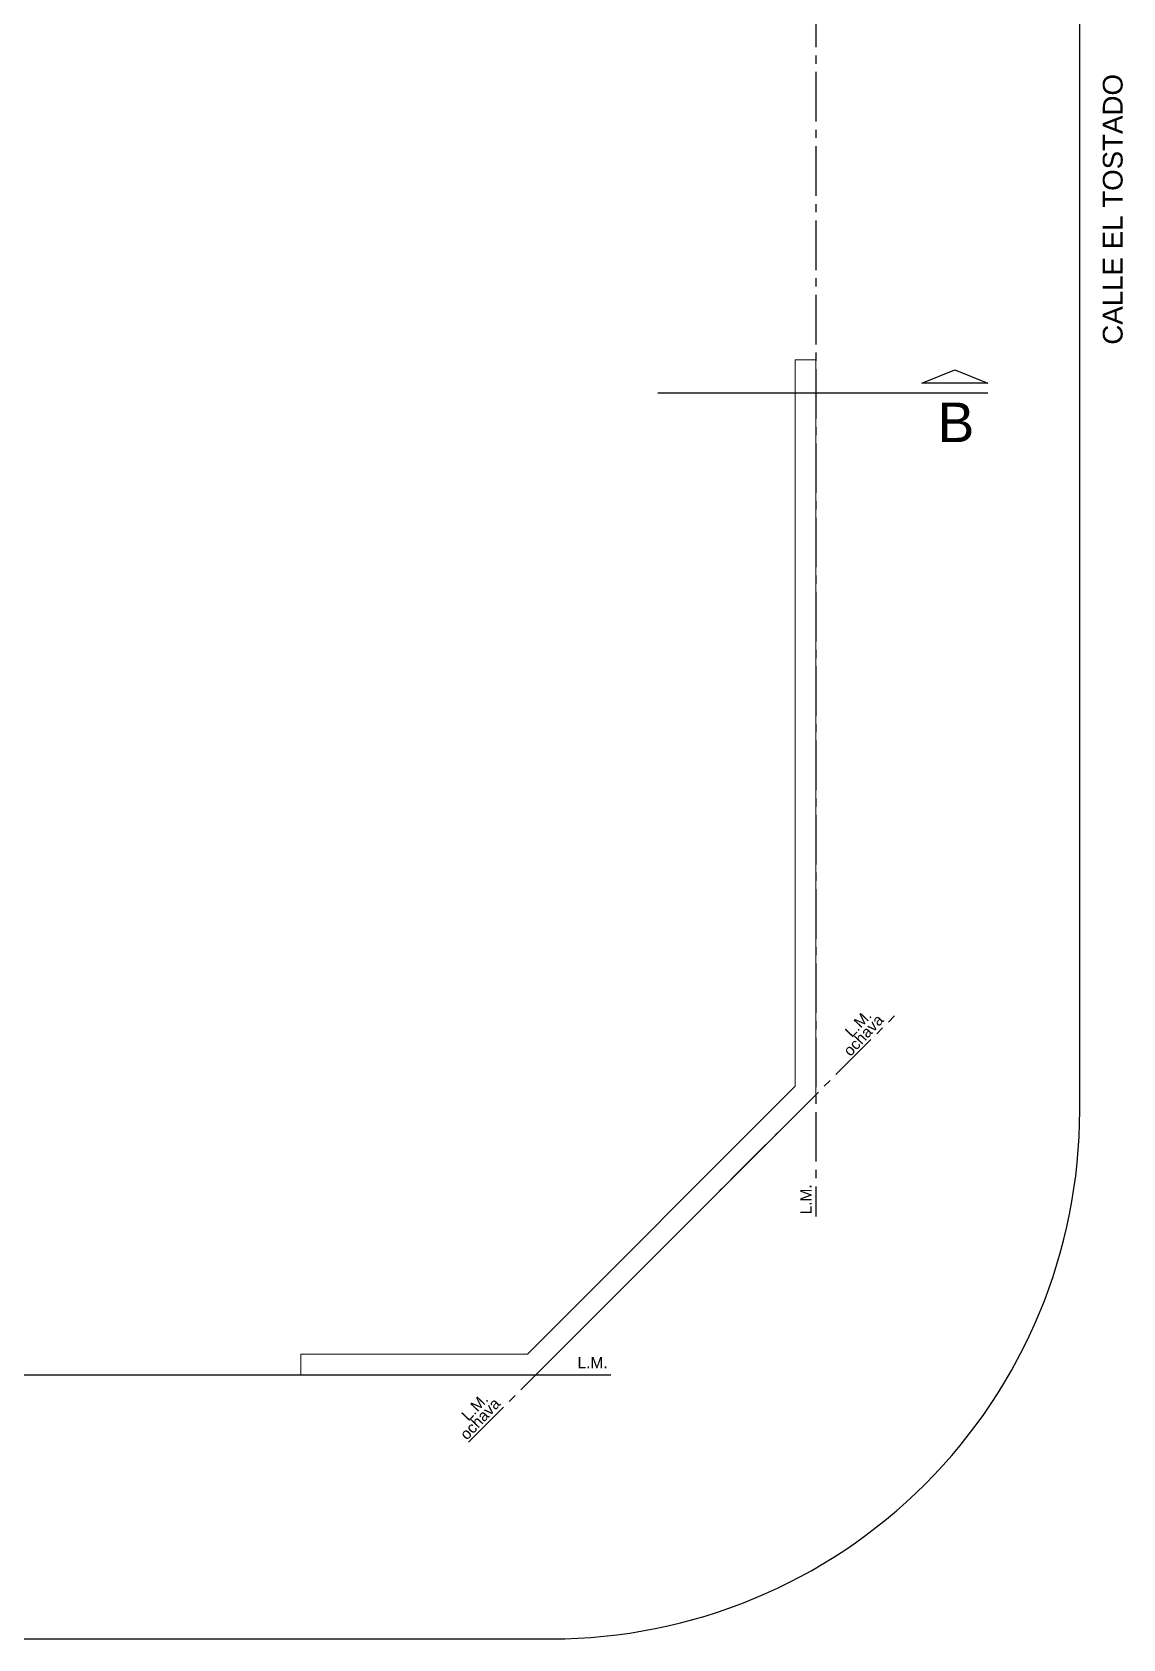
# Model space of a CAD drawing. Header units: inches. Extents: x -309 to 190, y -1585 to -1350.
# Drawn here: x -180.61 to -164.08, y -1583.41 to -1559.08 of the extents above; entities that cross this region are included whole.
import ezdxf
from ezdxf.enums import TextEntityAlignment as Align

# ---------------------------------------------------------------- set-up
doc = ezdxf.new("R2010")
doc.units = ezdxf.units.IN
doc.header["$MEASUREMENT"] = 0
doc.linetypes.add('CENTER2', pattern=[1.125, 0.75, -0.125, 0.125, -0.125])
doc.linetypes.add('HIDDEN', pattern=[0.375, 0.25, -0.125])
for name, color, linetype in [('02', 9, 'CONTINUOUS'), ('CARPI', 9, 'CONTINUOUS'), ('lm', 9, 'HIDDEN'), ('referencias', 9, 'CONTINUOUS'), ('REVOQUE', 9, 'CONTINUOUS'), ('TEXT-MUROS', 9, 'CONTINUOUS'), ('TEXTVENT', 9, 'CONTINUOUS')]:
    doc.layers.add(name, color=color, linetype=linetype)
doc.styles.add('ARIAL', font='arial.ttf', dxfattribs={"height": 0.225})
doc.styles.get("Standard").update_dxf_attribs({"font": 'arial.ttf'})

msp = doc.modelspace()

# ---------------------------------------------------------------- linework, layer by layer
at = {"layer": 'CARPI'}
msp.add_lwpolyline([(-272.732, -1575.408, 0.414214), (-264.732, -1583.408), (-172.732, -1583.408, 0.414214), (-164.732, -1575.408), (-164.732, -1550.482, 0.330583), (-171.837, -1540.91), (-202.518, -1531.631, 0.073558), (-204.834, -1531.288), (-264.732, -1531.288, 0.414214), (-272.732, -1539.288)], format="xyb", close=True, dxfattribs=at)
at = {"layer": 'lm', "linetype": 'CENTER2'}
for p, q in [((-168.732, -1548.431), (-168.732, -1577.014)), ((-173.995, -1580.432), (-167.538, -1573.975))]:
    msp.add_line(p, q, dxfattribs=at)
at = {"layer": 'referencias', "linetype": 'Continuous', "lineweight": 5}
msp.add_lwpolyline([(-169.042, -1575.004), (-169.042, -1575.04), (-173.1, -1579.098), (-176.532, -1579.098), (-176.532, -1579.408), (-172.972, -1579.408), (-168.732, -1575.168), (-168.732, -1564.04), (-169.042, -1564.04), (-169.042, -1575.004)], dxfattribs=at)
at = {"layer": 'REVOQUE'}
msp.add_line((-184.192, -1579.408), (-171.836, -1579.408), dxfattribs=at)
at = {"layer": 'TEXT-MUROS'}
for points in [[(-166.127, -1564.393), (-167.127, -1564.393), (-166.627, -1564.193), (-166.127, -1564.393)], [(-166.127, -1564.543), (-171.127, -1564.543)]]:
    msp.add_lwpolyline(points, dxfattribs=at)

# ---------------------------------------------------------------- texts
at = {"layer": '02'}
for s, rotation, p in [('ochava', 46.6236, (-168.209, -1574.599)), ('L.M.', 46.6236, (-168.185, -1574.313)), ('L.M.', 90, (-168.796, -1576.981)), ('ochava', 46.6236, (-174.018, -1580.408)), ('L.M.', 46.6236, (-173.994, -1580.122))]:
    msp.add_text(s, height=0.168, rotation=rotation, dxfattribs=at).set_placement(p)
msp.add_text('L.M.', height=0.168, dxfattribs=at).set_placement((-172.342, -1579.31))
at = {"layer": 'TEXT-MUROS', "style": 'ARIAL'}
msp.add_text('B', height=0.6, dxfattribs=at).set_placement((-166.608, -1565.287), align=Align.CENTER)
at = {"layer": 'TEXTVENT', "insert": (-164.383, -1563.811), "char_height": 0.3, "width": 22.05514, "attachment_point": 1, "rotation": 90, "style": 'ARIAL'}
msp.add_mtext('CALLE EL TOSTADO', dxfattribs=at)

doc.saveas('drawing.dxf')
